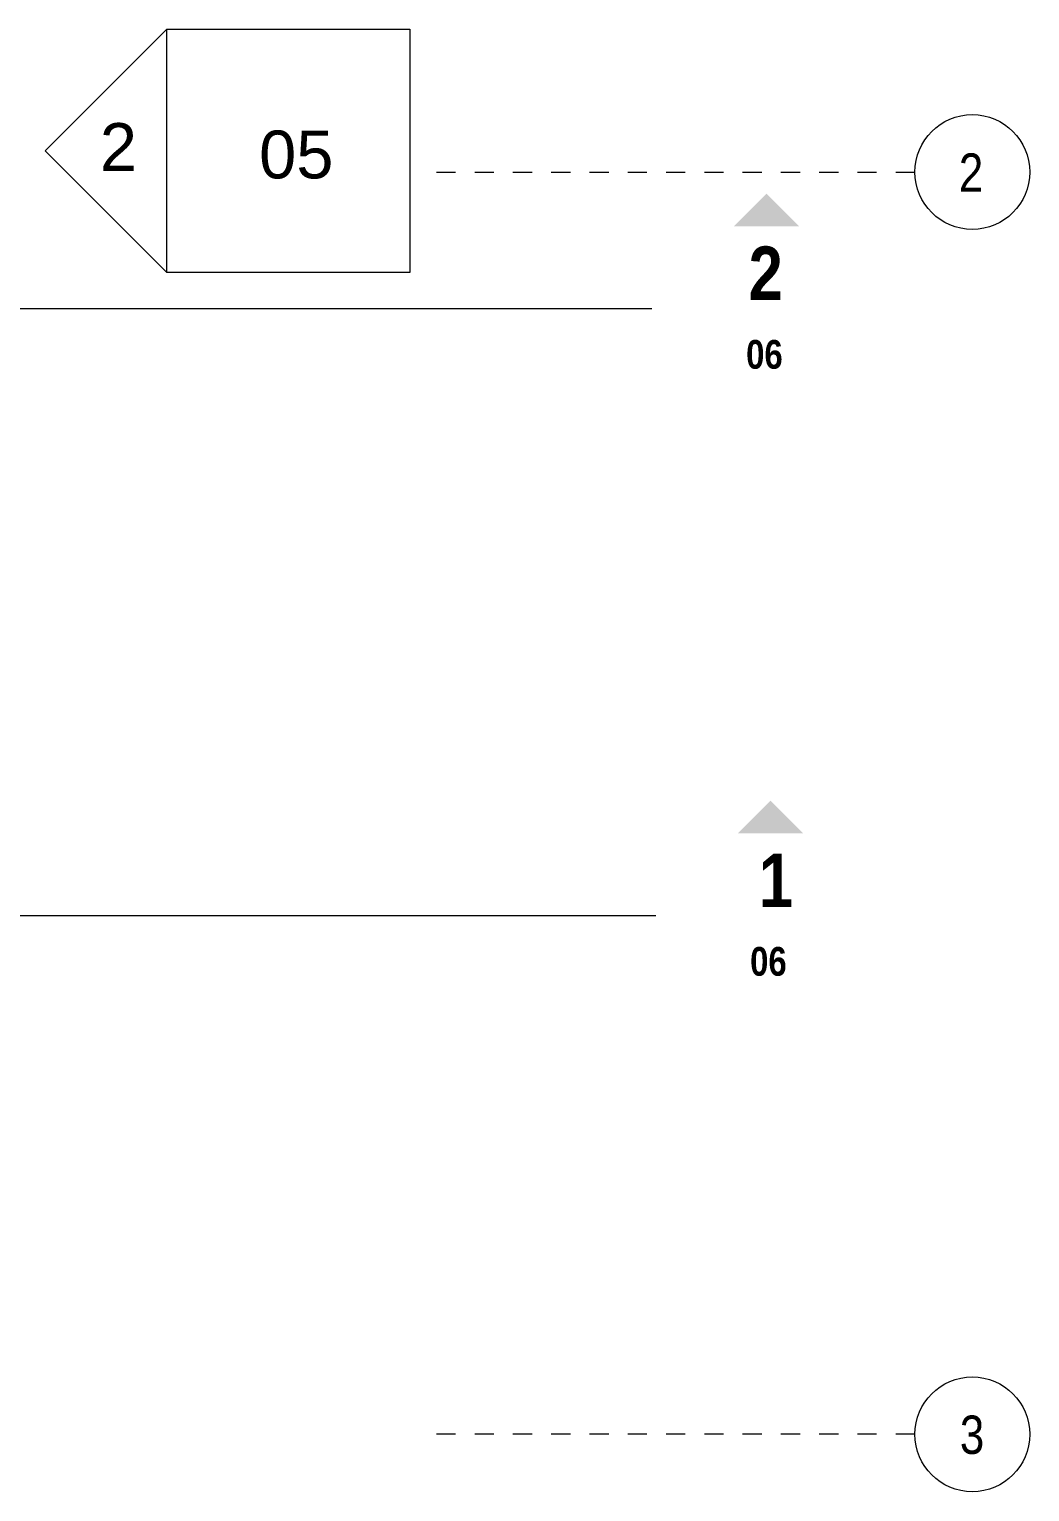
# Model space of a CAD drawing. Header units: metres. Extents: x -3 to 175, y -5 to 18.
# Drawn here: x 48.91 to 54.14, y -0.25 to 7.39 of the extents above; entities that cross this region are included whole.
import ezdxf

# ---------------------------------------------------------------- set-up
doc = ezdxf.new("R2010")
doc.units = ezdxf.units.M
doc.linetypes.add('Grid Line', pattern=[0.022225, 0.0127, -0.003175, 0.003175, -0.003175])
for name, color, linetype, lineweight in [('G-ANNO-SYMB', 7, 'Continuous', 9), ('S-GRID', 7, 'Continuous', 9), ('S-GRID-IDEN', 7, 'Continuous', 9)]:
    doc.layers.add(name, color=color, linetype=linetype, lineweight=lineweight)
doc.styles.add('Arial', font='arial.ttf', dxfattribs={"height": 0.25})
doc.styles.add('Saira Condensed', font='SairaCondensed-Regular.ttf', dxfattribs={"height": 0.2})
doc.styles.add('Saira Condensed_B', font='', dxfattribs={"height": 0.15})
doc.styles.add('Saira Condensed_B_1', font='', dxfattribs={"height": 0.28})
doc.styles.get('Saira Condensed_B').set_extended_font_data('Saira Condensed', bold=True)
doc.styles.get('Saira Condensed_B_1').set_extended_font_data('Saira Condensed', bold=True)

# ---------------------------------------------------------------- blocks, each defined once
blk = doc.blocks.new('Grid - 3mm-1144979-N-Estancos')
at = {"layer": 'S-GRID-IDEN', "color": 253, "true_color": 0xaaaaaa}
blk.add_circle((0, 0), 0.003, dxfattribs=at)
blk = doc.blocks.new('Section - Símbolo_Detalle_Plano-1146154-N-Estancos')
at = {"layer": 'G-ANNO-SYMB', "true_color": 0x808080}
blk.add_hatch(color=8, dxfattribs=at).paths.add_polyline_path([(-0.004296, 0.004296), (-0.007704, 0.004296), (-0.006, 0.006)])
blk = doc.blocks.new('Elevation - Detail Number-1115207-N-Estancos')
at = {"layer": 'G-ANNO-SYMB'}
for p, q in [((-0.00635, -0.00635), (-0.00635, 0.00635)), ((-0.00635, 0.00635), (0.00635, 0.00635)), ((0.00635, 0.00635), (0.00635, -0.00635)), ((0.00635, -0.00635), (-0.00635, -0.00635))]:
    blk.add_line(p, q, dxfattribs=at)
blk = doc.blocks.new('Elevation - Detail Number-1115155-N-Estancos')
at = {"layer": 'G-ANNO-SYMB'}
for p, q in [((0, 0.00635), (-0.00635, 0)), ((0.00635, 0), (0, 0.00635)), ((-0.00635, 0), (0.00635, 0))]:
    blk.add_line(p, q, dxfattribs=at)

msp = doc.modelspace()

# ---------------------------------------------------------------- linework, layer by layer
at = {"layer": 'G-ANNO-SYMB', "lineweight": 18}
for p, q in [((41.787, 5.93), (52.1631, 5.93)), ((41.8079, 2.7588), (52.1839, 2.7588))]:
    msp.add_line(p, q, dxfattribs=at)
at = {"layer": 'S-GRID', "color": 254, "linetype": 'Grid Line', "true_color": 0xd4d4d4}
for p, q in [((51.0381, 6.6426), (53.5381, 6.6426)), ((53.5381, 0.048), (51.0381, 0.048))]:
    msp.add_line(p, q, dxfattribs=at)

# ---------------------------------------------------------------- block references
at = {"layer": 'G-ANNO-SYMB', "xscale": 99.99999999999993, "yscale": 99.99999999999993, "zscale": 99.99999999999993, "rotation": 89.99999999999993}
msp.add_blockref('Elevation - Detail Number-1115155-N-Estancos', (49.6293, 6.7536), dxfattribs=at)
at = {"layer": 'G-ANNO-SYMB', "xscale": 99.99999999999993, "yscale": 99.99999999999993, "zscale": 99.99999999999993}
msp.add_blockref('Elevation - Detail Number-1115207-N-Estancos', (50.2643, 6.7536), dxfattribs=at)
at = {"layer": 'G-ANNO-SYMB', "color": 8, "lineweight": 18, "true_color": 0x808080, "extrusion": (0, 0, -1), "xscale": 99.99999999999993, "yscale": 99.99999999999993, "zscale": 99.99999999999993}
for p in [(-52.1631, 5.93), (-52.1839, 2.7588)]:
    msp.add_blockref('Section - Símbolo_Detalle_Plano-1146154-N-Estancos', p, dxfattribs=at)
at = {"layer": 'S-GRID-IDEN', "color": 253, "true_color": 0xaaaaaa, "xscale": 99.99999999999993, "yscale": 99.99999999999993, "zscale": 99.99999999999993}
for p, rotation in [((53.8381, 6.6426), 269.9999999999996), ((53.8381, 0.048), 90)]:
    msp.add_blockref('Grid - 3mm-1144979-N-Estancos', p, dxfattribs=dict(at, rotation=rotation))

# ---------------------------------------------------------------- texts
at = {"layer": 'G-ANNO-SYMB', "char_height": 0.28, "attachment_point": 1, "style": 'Saira Condensed_B_1'}
for s, insert, width in [('\\fSaira Condensed|b1|i0|c0|p2|;2', (52.6693, 6.2535), 0.224472), ('\\fSaira Condensed|b1|i0|c0|p2|;1', (52.7231, 3.0823), 0.144304)]:
    msp.add_mtext(s, dxfattribs=dict(at, insert=insert, width=width))
at = {"layer": 'G-ANNO-SYMB', "color": 8, "true_color": 0x808080, "char_height": 0.15, "width": 0.25654, "attachment_point": 1, "style": 'Saira Condensed_B', "bg_fill": 3, "box_fill_scale": 1.25, "bg_fill_color": 256, "bg_fill_true_color": 13158600, "bg_fill_transparency": 0}
for insert in [(52.6563, 5.7651), (52.6771, 2.5939)]:
    msp.add_mtext('06', dxfattribs=dict(at, insert=insert))
at = {"layer": 'S-GRID-IDEN', "color": 253, "true_color": 0xaaaaaa, "char_height": 0.2, "attachment_point": 1, "style": 'Saira Condensed'}
for s, insert, width in [('2', (53.7677, 6.7399), 0.160337), ('3', (53.7729, 0.1459), 0.152321)]:
    msp.add_mtext(s, dxfattribs=dict(at, insert=insert, width=width))

# ---------------------------------------------------------------- next in the draw order: texts
at = {"layer": 'G-ANNO-SYMB', "char_height": 0.25, "attachment_point": 1, "style": 'Arial', "bg_fill": 3, "box_fill_scale": 1.25, "bg_fill_color": 256, "bg_fill_true_color": 13158600, "bg_fill_transparency": 0}
for s, insert, width in [('2', (49.2796, 6.8983), 0.232489), ('05', (50.1116, 6.8594), 0.464979)]:
    msp.add_mtext(s, dxfattribs=dict(at, insert=insert, width=width))

doc.saveas('drawing.dxf')
